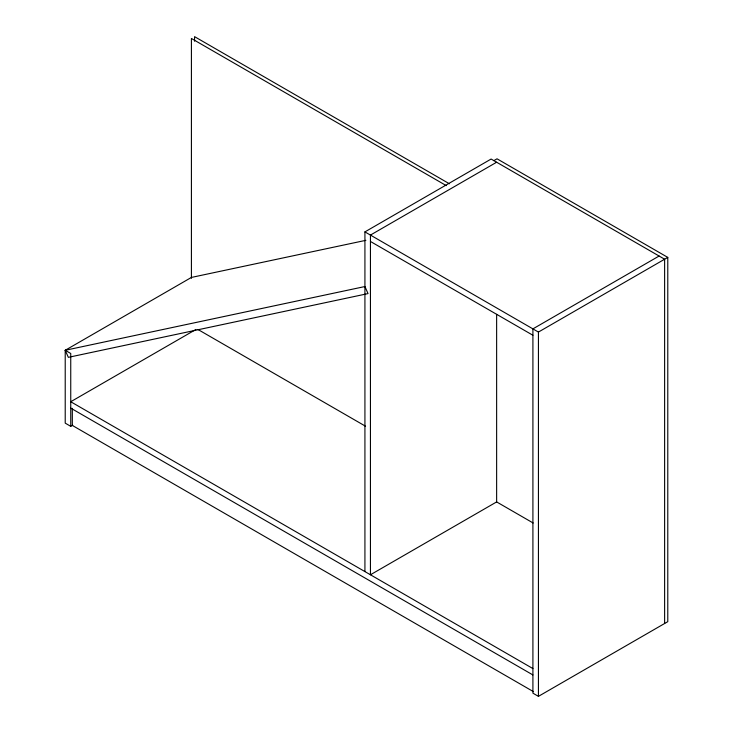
<?xml version="1.0" encoding="UTF-8"?>
<svg xmlns="http://www.w3.org/2000/svg" width="733" height="733" viewBox="0 0 733 733"><rect width="100%" height="100%" fill="white"/><g stroke="black" fill="none" stroke-linecap="round" stroke-linejoin="round"><path stroke-width="1.1" d="M72.714 425.195L70.744 426.331L65.219 423.143L65.219 350.292L191.414 277.431L365.868 240.323M195.949 329.456L70.744 401.739L532.909 668.569M364.924 571.584L364.924 231.894L491.11 159.043L664.62 259.216L664.62 623.499M493.868 160.637L497.029 158.814L667.781 257.393L667.781 621.676L538.434 696.35L532.909 693.161L532.909 328.879L659.104 256.028M496.635 162.231L370.44 235.082L370.44 574.773L496.635 501.922L496.635 314.347M364.924 231.894L538.434 332.067L667.781 257.393M65.219 350.292L364.924 286.539L368.039 293.594L68.343 357.347L65.219 350.292L70.744 353.48L70.744 426.331M449.43 183.791L194.566 36.65L194.566 41.222M446.269 185.614L191.414 38.473L191.414 278.329M370.44 241.459L532.909 335.256M197.928 329.465L365.538 426.23M496.452 501.812L533.148 522.995M70.744 408.116L532.909 674.946M533.496 691.677L72.32 425.424L72.32 408.345M538.434 332.067L538.434 696.35"/></g></svg>
